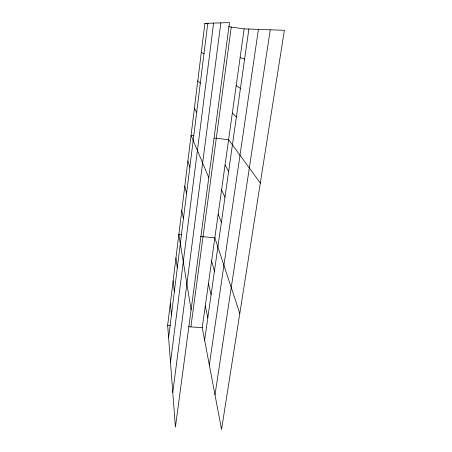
<?xml version="1.0" encoding="UTF-8"?>
<svg xmlns="http://www.w3.org/2000/svg" width="452" height="452" viewBox="0 0 452 452"><rect width="100%" height="100%" fill="white"/><g stroke="black" fill="none" stroke-linecap="round" stroke-linejoin="round"><path stroke-width="0.68" d="M167.647 325.214L204.88 23.374L229.497 22.6L175.416 427.112L167.647 325.214L170.347 325.406M168.602 337.729L207.773 23.284M170.489 362.481L213.593 23.103M172.771 392.449L220.842 22.871M190.88 326.886L231.266 27.063M202.236 327.706L244.148 28.866L284.353 30.318L221.553 429.4L202.236 327.706L188.806 326.739M204.615 340.226L248.888 29.035M209.316 364.962L258.414 29.38M214.994 394.867L270.245 29.809M181.653 234.741L178.839 234.481L191.1 309.801M200.309 236.464L214.847 237.803L239.792 313.49M193.829 135.741L191.06 135.419L208.773 177.596M214.265 138.08L228.605 139.719L260.324 183.037M204.88 23.374L208.31 23.854M228.599 26.691L244.148 28.866M240.119 57.59L244.605 59.11M201.298 52.415L203.982 53.709M236.187 85.626L240.436 88.428M232.351 112.994L236.368 117.017M197.801 80.755L200.287 83.354M194.388 108.418L196.688 112.265M225.045 165.07L228.644 171.331M221.57 189.857L224.972 197.14M218.169 214.095L221.384 222.356M187.902 161.031L189.851 167.167M211.592 261.007L214.451 271.093M184.811 186.066L186.603 193.247M208.406 283.715L211.101 294.647M205.293 305.942L207.824 317.688M181.794 210.542L183.427 218.717M175.952 257.906L177.297 267.94M173.122 280.822L174.331 291.726M170.359 303.252L171.438 314.982"/></g></svg>
